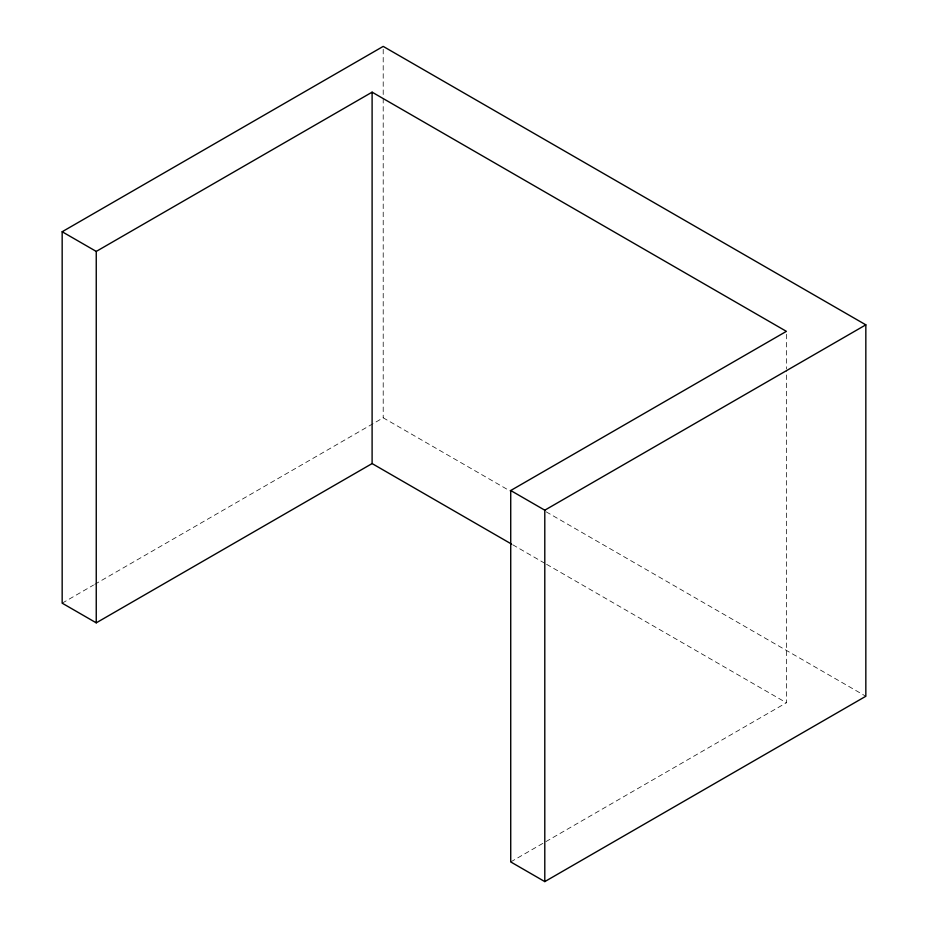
<?xml version="1.0" encoding="UTF-8"?>
<svg xmlns="http://www.w3.org/2000/svg" width="928" height="928" viewBox="0 0 928 928"><rect width="100%" height="100%" fill="white"/><g stroke="black" fill="none" stroke-linecap="round" stroke-linejoin="round"><path stroke-width="0.7" stroke-dasharray="4.64 3.48" d="M62.164 603.165L93.519 585.069M94.772 584.338L383.206 417.809L509.82 490.854M510.725 861.926L786.399 702.763L786.399 370.376M546.174 511.827L865.836 696.255M512.708 544.748L545.351 563.598M546.604 564.317L786.399 702.763M786.399 334.242L786.399 368.926M383.206 49.288L383.206 96.976M383.206 98.426L383.206 417.809"/><path stroke-width="1.39" d="M62.164 231.745L383.206 46.4L865.836 324.835L865.836 696.255L544.794 881.6L510.725 861.926L510.725 490.518L786.399 331.354L372.105 92.162L96.245 251.418L62.164 231.745L62.164 603.165L96.245 622.839L372.105 463.571L511.456 544.028M510.725 490.518L544.794 510.191L865.836 324.835M544.794 510.191L544.794 881.6M372.105 92.162L372.105 463.571M96.245 251.418L96.245 622.839"/></g></svg>
